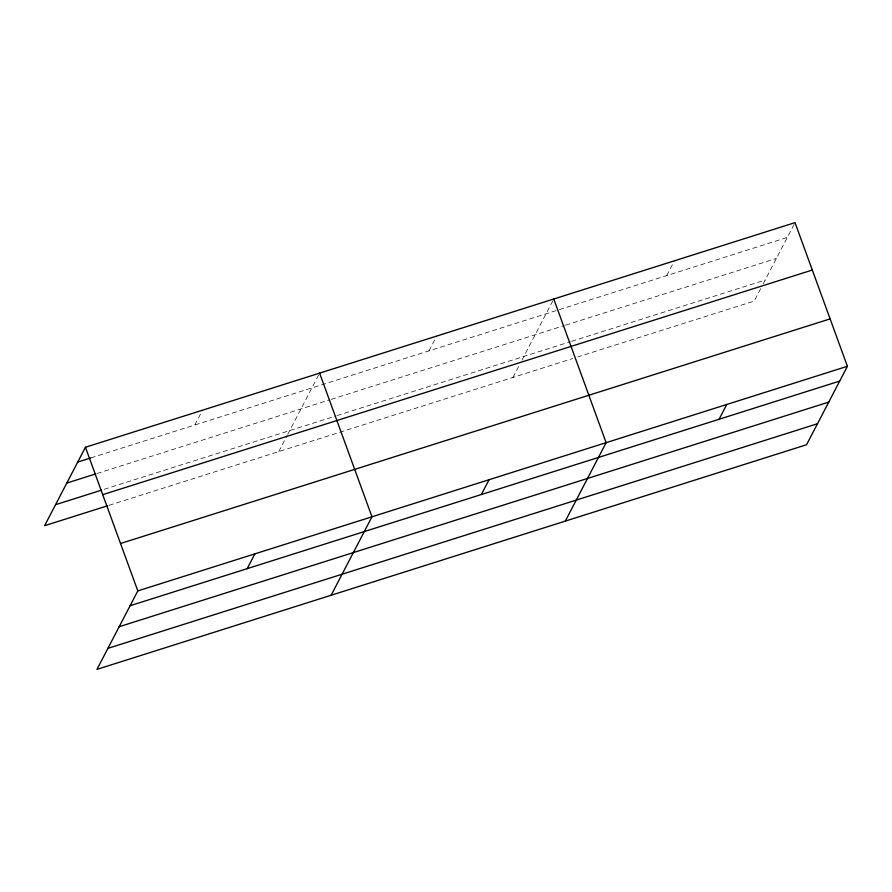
<?xml version="1.0" encoding="UTF-8"?>
<svg xmlns="http://www.w3.org/2000/svg" width="892" height="892" viewBox="0 0 892 892"><rect width="100%" height="100%" fill="white"/><g stroke="black" fill="none" stroke-linecap="round" stroke-linejoin="round"><path stroke-width="0.67" stroke-dasharray="4.46 3.34" d="M194.824 424.993L202.517 410.197M278.761 451.586L287.124 435.519M287.77 434.281L319.604 373.135M428.985 350.857L436.679 336.072M512.922 377.461L519.356 365.096M521.932 360.156L553.765 299.01M666.692 275.606L674.397 260.821M760.62 288.729L754.186 301.083L577.882 356.889M763.195 283.779L795.028 222.632M90.895 457.886L787.324 237.428M97.061 473.485L329.906 399.772M331.222 399.36L564.29 325.569M565.617 325.156L776.386 258.435M104.208 489.295L335.738 416.007M337.053 415.583L570.256 341.759M571.582 341.346L765.124 280.077M109.058 505.307L572.575 358.573"/><path stroke-width="1.34" d="M847.4 366.289L137.814 590.917L96.972 669.368L806.558 444.74L847.4 366.289L795.028 222.632L85.442 447.26L44.6 525.711L107.742 505.719M247.195 568.65L254.9 553.854M331.144 595.243L371.975 516.791L319.604 373.135M481.357 494.514L489.061 479.729M565.305 521.118L606.136 442.666L553.765 299.01M719.075 419.262L726.768 404.477M77.738 462.056L90.895 457.886M66.8 483.063L95.745 473.897M55.538 504.705L101.576 490.132M102.725 494.67L812.311 270.042M120.531 543.507L830.117 318.879M130.12 605.713L839.695 381.085M119.182 626.719L828.768 402.091M107.91 648.361L817.496 423.733M85.442 447.26L137.814 590.917"/></g></svg>
